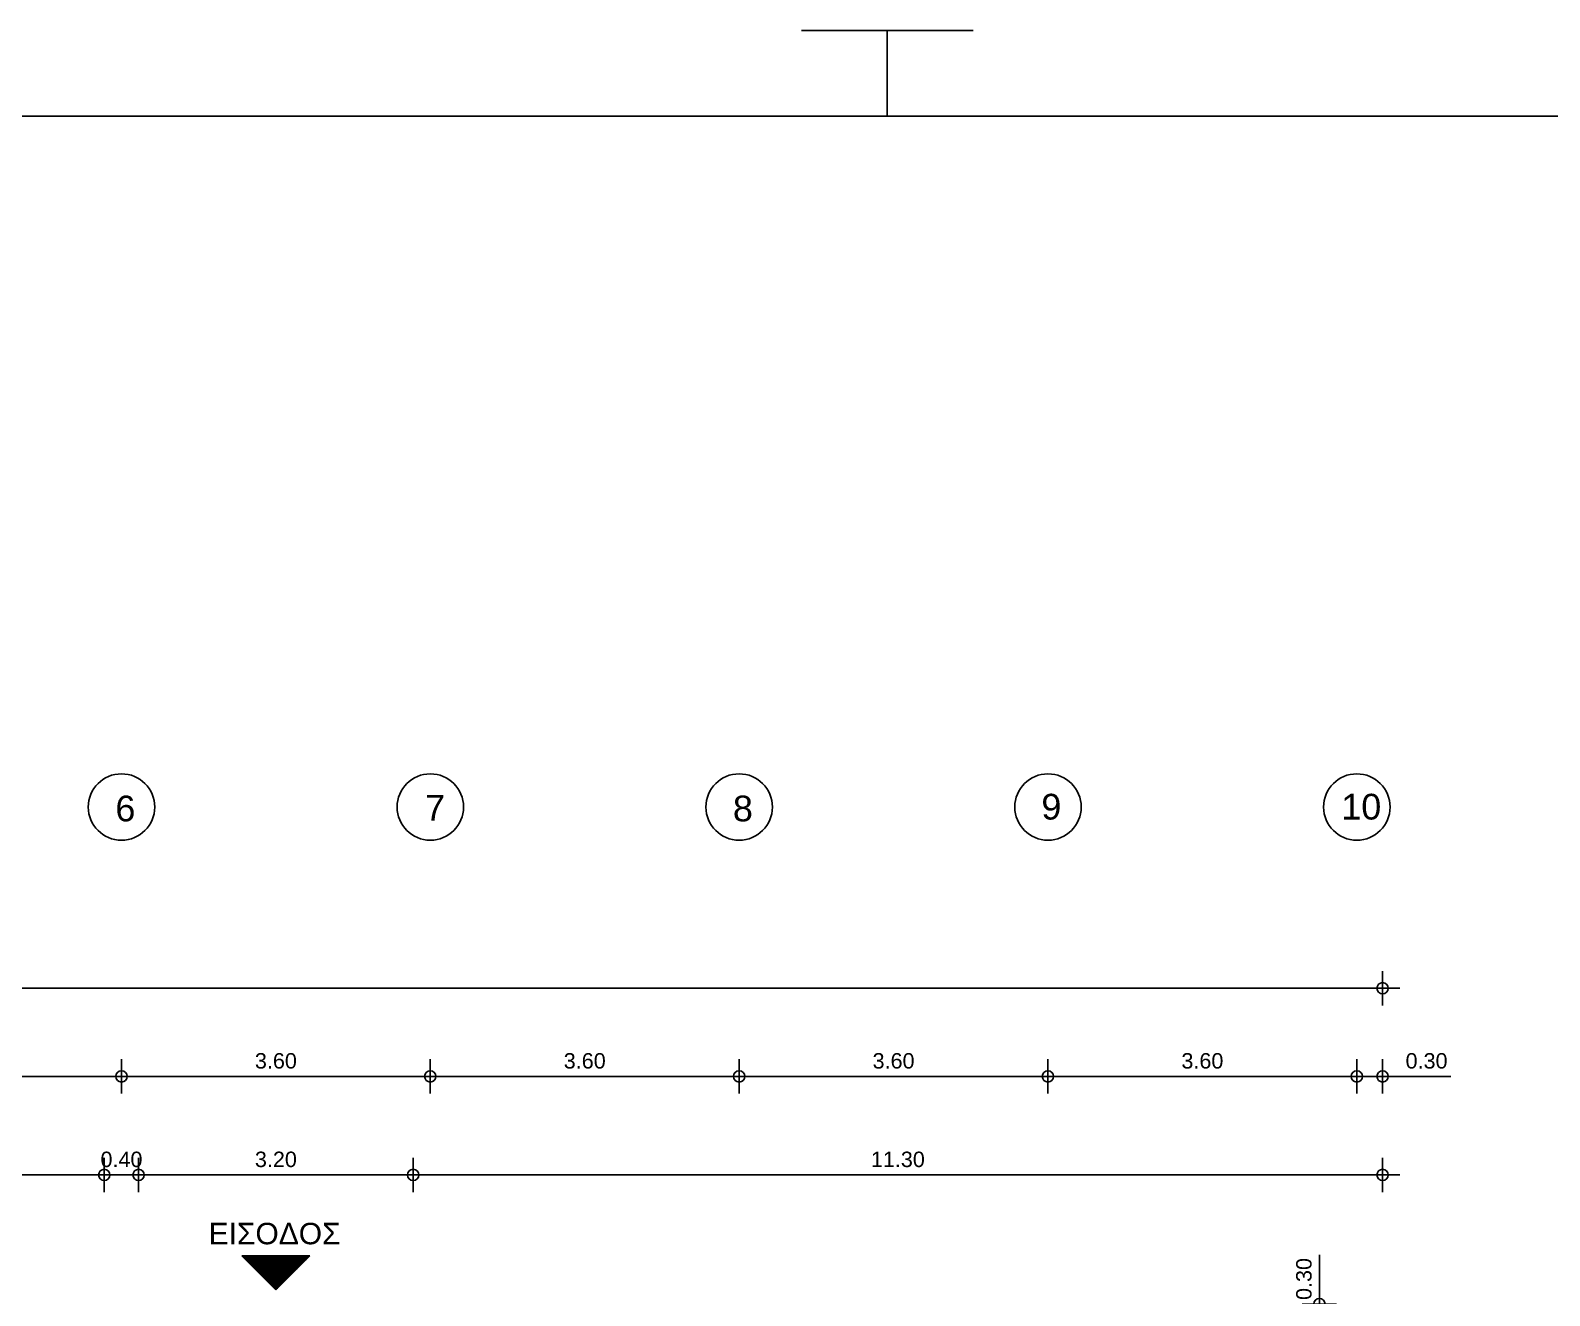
# Model space of a CAD drawing. Header units: metres. Extents: x -11 to 85, y -301 to 135.
# Drawn here: x 32.01 to 49.72, y -256.1 to -241.34 of the extents above; entities that cross this region are included whole.
import ezdxf

# ---------------------------------------------------------------- set-up
doc = ezdxf.new("R2010")
doc.units = ezdxf.units.M
doc.header["$LTSCALE"] = 0.036
doc.header["$PDMODE"] = 2
for name, color, linetype in [('arxitek ypogeio', 252, 'Continuous'), ('BORDER', 5, 'Continuous'), ('DIMBLK', 252, 'Continuous'), ('LAYER-ON', 4, 'Continuous'), ('MARKS', 2, 'Continuous'), ('Toixoi', 6, 'Continuous')]:
    doc.layers.add(name, color=color, linetype=linetype)
doc.styles.add('COMU-N', font='arial.ttf')
doc.styles.get("Standard").update_dxf_attribs({"font": 'arial.ttf'})
doc.dimstyles.new('CADWDOT', dxfattribs={"dimscale": 0.1, "dimtxt": 1.8, "dimasz": 0.08, "dimexe": 2, "dimexo": 0, "dimgap": 0.09, "dimtad": 0, "dimrnd": 0.001, "dimzin": 0, "dimdsep": 46, "dimtxsty": 'Standard', "dimblk1": 'ARTDIM', "dimblk2": 'ARTDIM', "dimsah": 1, "dimcen": 0.09, "dimdle": 0.05, "dimse1": 1, "dimse2": 1, "dimadec": 0, "dimazin": 0, "dimtfac": 1, "dimtmove": 0, "dimatfit": 3, "dimldrblk": 'ARTDIM', "dimfxl": 2, "dimtvp": 0.9999, "dimtolj": 1, "dimtzin": 0, "dimarcsym": 0})

# ---------------------------------------------------------------- blocks, each defined once
blk = doc.blocks.new('ARTDIM')
at = {"layer": 'DIMBLK'}
for p, q in [((0, -24.9975), (0, 24.9975)), ((-24.9975, 0), (24.9975, 0))]:
    blk.add_line(p, q, dxfattribs=at)
blk.add_circle((0, 0), 8.25, dxfattribs=at)
blk = doc.blocks.new('*D1477')
at = {"layer": 'arxitek ypogeio', "color": 0, "lineweight": -2}
blk.add_line((14.782, -252.514), (47.766, -252.514), dxfattribs=at)
at = {"layer": 'Defpoints', "color": 0, "transparency": 16777216}
for p in [(47.774, -252.514), (14.774, -255.733), (47.774, -255.733)]:
    blk.add_point(p, dxfattribs=at)
at = {"layer": 'arxitek ypogeio', "color": 0, "lineweight": -2, "xscale": 0.008, "yscale": 0.008, "zscale": 0.008, "rotation": 180}
blk.add_blockref('ARTDIM', (14.774, -252.514), dxfattribs=at)
at = {"layer": 'arxitek ypogeio', "color": 0, "lineweight": -2, "xscale": 0.008, "yscale": 0.008, "zscale": 0.008}
blk.add_blockref('ARTDIM', (47.774, -252.514), dxfattribs=at)
at = {"layer": 'arxitek ypogeio', "color": 0, "insert": (31.274, -252.334), "char_height": 0.18, "attachment_point": 5}
blk.add_mtext('\\A1;33.00', dxfattribs=at)
blk = doc.blocks.new('*D1482')
at = {"layer": 'arxitek ypogeio', "color": 0, "lineweight": -2}
blk.add_line((29.482, -253.541), (33.066, -253.541), dxfattribs=at)
at = {"layer": 'Defpoints', "color": 0, "transparency": 16777216}
for p in [(29.474, -250.325), (33.074, -250.325), (33.074, -253.541)]:
    blk.add_point(p, dxfattribs=at)
at = {"layer": 'arxitek ypogeio', "color": 0, "lineweight": -2, "xscale": 0.008, "yscale": 0.008, "zscale": 0.008, "rotation": 180}
blk.add_blockref('ARTDIM', (29.474, -253.541), dxfattribs=at)
at = {"layer": 'arxitek ypogeio', "color": 0, "lineweight": -2, "xscale": 0.008, "yscale": 0.008, "zscale": 0.008}
blk.add_blockref('ARTDIM', (33.074, -253.541), dxfattribs=at)
at = {"layer": 'arxitek ypogeio', "color": 0, "insert": (31.274, -253.361), "char_height": 0.18, "attachment_point": 5}
blk.add_mtext('\\A1;3.60', dxfattribs=at)
blk = doc.blocks.new('*D1483')
at = {"layer": 'arxitek ypogeio', "color": 0, "lineweight": -2}
blk.add_line((33.082, -253.541), (36.666, -253.541), dxfattribs=at)
at = {"layer": 'Defpoints', "color": 0, "transparency": 16777216}
for p in [(33.074, -250.325), (36.674, -250.325), (36.674, -253.541)]:
    blk.add_point(p, dxfattribs=at)
at = {"layer": 'arxitek ypogeio', "color": 0, "lineweight": -2, "xscale": 0.008, "yscale": 0.008, "zscale": 0.008, "rotation": 180}
blk.add_blockref('ARTDIM', (33.074, -253.541), dxfattribs=at)
at = {"layer": 'arxitek ypogeio', "color": 0, "lineweight": -2, "xscale": 0.008, "yscale": 0.008, "zscale": 0.008}
blk.add_blockref('ARTDIM', (36.674, -253.541), dxfattribs=at)
at = {"layer": 'arxitek ypogeio', "color": 0, "insert": (34.874, -253.361), "char_height": 0.18, "attachment_point": 5}
blk.add_mtext('\\A1;3.60', dxfattribs=at)
blk = doc.blocks.new('*D1484')
at = {"layer": 'arxitek ypogeio', "color": 0, "lineweight": -2}
blk.add_line((36.682, -253.541), (40.266, -253.541), dxfattribs=at)
at = {"layer": 'Defpoints', "color": 0, "transparency": 16777216}
for p in [(36.674, -250.325), (40.274, -250.325), (40.274, -253.541)]:
    blk.add_point(p, dxfattribs=at)
at = {"layer": 'arxitek ypogeio', "color": 0, "lineweight": -2, "xscale": 0.008, "yscale": 0.008, "zscale": 0.008, "rotation": 180}
blk.add_blockref('ARTDIM', (36.674, -253.541), dxfattribs=at)
at = {"layer": 'arxitek ypogeio', "color": 0, "lineweight": -2, "xscale": 0.008, "yscale": 0.008, "zscale": 0.008}
blk.add_blockref('ARTDIM', (40.274, -253.541), dxfattribs=at)
at = {"layer": 'arxitek ypogeio', "color": 0, "insert": (38.474, -253.361), "char_height": 0.18, "attachment_point": 5}
blk.add_mtext('\\A1;3.60', dxfattribs=at)
blk = doc.blocks.new('*D1485')
at = {"layer": 'arxitek ypogeio', "color": 0, "lineweight": -2}
blk.add_line((40.282, -253.541), (43.866, -253.541), dxfattribs=at)
at = {"layer": 'Defpoints', "color": 0, "transparency": 16777216}
for p in [(40.274, -250.325), (43.874, -250.325), (43.874, -253.541)]:
    blk.add_point(p, dxfattribs=at)
at = {"layer": 'arxitek ypogeio', "color": 0, "lineweight": -2, "xscale": 0.008, "yscale": 0.008, "zscale": 0.008, "rotation": 180}
blk.add_blockref('ARTDIM', (40.274, -253.541), dxfattribs=at)
at = {"layer": 'arxitek ypogeio', "color": 0, "lineweight": -2, "xscale": 0.008, "yscale": 0.008, "zscale": 0.008}
blk.add_blockref('ARTDIM', (43.874, -253.541), dxfattribs=at)
at = {"layer": 'arxitek ypogeio', "color": 0, "insert": (42.074, -253.361), "char_height": 0.18, "attachment_point": 5}
blk.add_mtext('\\A1;3.60', dxfattribs=at)
blk = doc.blocks.new('*D1486')
at = {"layer": 'arxitek ypogeio', "color": 0, "lineweight": -2}
blk.add_line((43.882, -253.541), (47.466, -253.541), dxfattribs=at)
at = {"layer": 'Defpoints', "color": 0, "transparency": 16777216}
for p in [(43.874, -250.325), (47.474, -250.325), (47.474, -253.541)]:
    blk.add_point(p, dxfattribs=at)
at = {"layer": 'arxitek ypogeio', "color": 0, "lineweight": -2, "xscale": 0.008, "yscale": 0.008, "zscale": 0.008, "rotation": 180}
blk.add_blockref('ARTDIM', (43.874, -253.541), dxfattribs=at)
at = {"layer": 'arxitek ypogeio', "color": 0, "lineweight": -2, "xscale": 0.008, "yscale": 0.008, "zscale": 0.008}
blk.add_blockref('ARTDIM', (47.474, -253.541), dxfattribs=at)
at = {"layer": 'arxitek ypogeio', "color": 0, "insert": (45.674, -253.361), "char_height": 0.18, "attachment_point": 5}
blk.add_mtext('\\A1;3.60', dxfattribs=at)
blk = doc.blocks.new('*D1487')
at = {"layer": 'arxitek ypogeio', "color": 0, "lineweight": -2}
for p, q in [((47.482, -253.541), (47.766, -253.541)), ((47.774, -253.541), (48.57, -253.541))]:
    blk.add_line(p, q, dxfattribs=at)
at = {"layer": 'Defpoints', "color": 0, "transparency": 16777216}
for p in [(47.474, -250.325), (47.774, -253.541), (47.774, -255.733)]:
    blk.add_point(p, dxfattribs=at)
at = {"layer": 'arxitek ypogeio', "color": 0, "lineweight": -2, "xscale": 0.008, "yscale": 0.008, "zscale": 0.008, "rotation": 180}
blk.add_blockref('ARTDIM', (47.474, -253.541), dxfattribs=at)
at = {"layer": 'arxitek ypogeio', "color": 0, "lineweight": -2, "xscale": 0.008, "yscale": 0.008, "zscale": 0.008}
blk.add_blockref('ARTDIM', (47.774, -253.541), dxfattribs=at)
at = {"layer": 'arxitek ypogeio', "color": 0, "insert": (48.287, -253.361), "char_height": 0.18, "attachment_point": 5}
blk.add_mtext('\\A1;0.30', dxfattribs=at)
blk = doc.blocks.new('*D1491')
at = {"layer": 'arxitek ypogeio', "color": 0, "lineweight": -2}
blk.add_line((29.682, -254.69), (32.866, -254.69), dxfattribs=at)
at = {"layer": 'Defpoints', "color": 0, "transparency": 16777216}
for p in [(32.874, -254.69), (29.674, -255.733), (32.874, -255.733)]:
    blk.add_point(p, dxfattribs=at)
at = {"layer": 'arxitek ypogeio', "color": 0, "lineweight": -2, "xscale": 0.008, "yscale": 0.008, "zscale": 0.008, "rotation": 180}
blk.add_blockref('ARTDIM', (29.674, -254.69), dxfattribs=at)
at = {"layer": 'arxitek ypogeio', "color": 0, "lineweight": -2, "xscale": 0.008, "yscale": 0.008, "zscale": 0.008}
blk.add_blockref('ARTDIM', (32.874, -254.69), dxfattribs=at)
at = {"layer": 'arxitek ypogeio', "color": 0, "insert": (31.274, -254.51), "char_height": 0.18, "attachment_point": 5}
blk.add_mtext('\\A1;3.20', dxfattribs=at)
blk = doc.blocks.new('*D1492')
at = {"layer": 'arxitek ypogeio', "color": 0, "lineweight": -2}
blk.add_line((32.882, -254.69), (33.266, -254.69), dxfattribs=at)
at = {"layer": 'Defpoints', "color": 0, "transparency": 16777216}
for p in [(33.274, -254.69), (32.874, -255.733), (33.274, -255.733)]:
    blk.add_point(p, dxfattribs=at)
at = {"layer": 'arxitek ypogeio', "color": 0, "lineweight": -2, "xscale": 0.008, "yscale": 0.008, "zscale": 0.008, "rotation": 180}
blk.add_blockref('ARTDIM', (32.874, -254.69), dxfattribs=at)
at = {"layer": 'arxitek ypogeio', "color": 0, "lineweight": -2, "xscale": 0.008, "yscale": 0.008, "zscale": 0.008}
blk.add_blockref('ARTDIM', (33.274, -254.69), dxfattribs=at)
at = {"layer": 'arxitek ypogeio', "color": 0, "insert": (33.074, -254.51), "char_height": 0.18, "attachment_point": 5}
blk.add_mtext('\\A1;0.40', dxfattribs=at)
blk = doc.blocks.new('*D1493')
at = {"layer": 'arxitek ypogeio', "color": 0, "lineweight": -2}
blk.add_line((33.282, -254.69), (36.466, -254.69), dxfattribs=at)
at = {"layer": 'Defpoints', "color": 0, "transparency": 16777216}
for p in [(33.274, -254.69), (36.474, -254.69), (36.474, -254.69)]:
    blk.add_point(p, dxfattribs=at)
at = {"layer": 'arxitek ypogeio', "color": 0, "lineweight": -2, "xscale": 0.008, "yscale": 0.008, "zscale": 0.008, "rotation": 180}
blk.add_blockref('ARTDIM', (33.274, -254.69), dxfattribs=at)
at = {"layer": 'arxitek ypogeio', "color": 0, "lineweight": -2, "xscale": 0.008, "yscale": 0.008, "zscale": 0.008}
blk.add_blockref('ARTDIM', (36.474, -254.69), dxfattribs=at)
at = {"layer": 'arxitek ypogeio', "color": 0, "insert": (34.874, -254.51), "char_height": 0.18, "attachment_point": 5}
blk.add_mtext('\\A1;3.20', dxfattribs=at)
blk = doc.blocks.new('*D1494')
at = {"layer": 'arxitek ypogeio', "color": 0, "lineweight": -2}
blk.add_line((36.482, -254.69), (47.766, -254.69), dxfattribs=at)
at = {"layer": 'Defpoints', "color": 0, "transparency": 16777216}
for p in [(36.474, -254.69), (47.774, -254.69), (47.774, -255.733)]:
    blk.add_point(p, dxfattribs=at)
at = {"layer": 'arxitek ypogeio', "color": 0, "lineweight": -2, "xscale": 0.008, "yscale": 0.008, "zscale": 0.008, "rotation": 180}
blk.add_blockref('ARTDIM', (36.474, -254.69), dxfattribs=at)
at = {"layer": 'arxitek ypogeio', "color": 0, "lineweight": -2, "xscale": 0.008, "yscale": 0.008, "zscale": 0.008}
blk.add_blockref('ARTDIM', (47.774, -254.69), dxfattribs=at)
at = {"layer": 'arxitek ypogeio', "color": 0, "insert": (42.124, -254.51), "char_height": 0.18, "attachment_point": 5}
blk.add_mtext('\\A1;11.30', dxfattribs=at)
blk = doc.blocks.new('*D1621')
at = {"layer": 'arxitek ypogeio', "color": 0, "lineweight": -2}
for p, q in [((47.038, -256.196), (47.038, -255.621)), ((47.038, -256.488), (47.038, -256.204))]:
    blk.add_line(p, q, dxfattribs=at)
at = {"layer": 'Defpoints', "color": 0, "transparency": 16777216}
for p in [(47.038, -256.196), (47.474, -256.196), (47.474, -256.496)]:
    blk.add_point(p, dxfattribs=at)
at = {"layer": 'arxitek ypogeio', "color": 0, "lineweight": -2, "xscale": 0.008, "yscale": 0.008, "zscale": 0.008}
for p, rotation in [((47.038, -256.196), 90), ((47.038, -256.496), 270)]:
    blk.add_blockref('ARTDIM', p, dxfattribs=dict(at, rotation=rotation))
at = {"layer": 'arxitek ypogeio', "color": 0, "insert": (46.858, -255.904), "char_height": 0.18, "attachment_point": 5, "rotation": 90}
blk.add_mtext('\\A1;0.30', dxfattribs=at)
blk = doc.blocks.new('A$C65A84AEB')
at = {"layer": 'Toixoi'}
for p, q in [((0.793, 0), (0, 0)), ((0, 0), (0.396, -0.396)), ((0.396, -0.396), (0.793, 0)), ((0.778, -0.015), (0.015, -0.015)), ((0.763, -0.03), (0.03, -0.03)), ((0.748, -0.045), (0.045, -0.045)), ((0.733, -0.06), (0.06, -0.06)), ((0.718, -0.075), (0.075, -0.075)), ((0.703, -0.09), (0.09, -0.09)), ((0.688, -0.105), (0.105, -0.105)), ((0.673, -0.12), (0.12, -0.12)), ((0.658, -0.135), (0.135, -0.135)), ((0.643, -0.15), (0.15, -0.15)), ((0.628, -0.165), (0.165, -0.165)), ((0.613, -0.18), (0.18, -0.18)), ((0.598, -0.195), (0.195, -0.195)), ((0.583, -0.21), (0.21, -0.21)), ((0.568, -0.225), (0.225, -0.225)), ((0.553, -0.24), (0.24, -0.24)), ((0.538, -0.255), (0.255, -0.255)), ((0.523, -0.27), (0.27, -0.27)), ((0.508, -0.285), (0.285, -0.285)), ((0.493, -0.3), (0.3, -0.3)), ((0.478, -0.315), (0.315, -0.315)), ((0.463, -0.33), (0.33, -0.33)), ((0.448, -0.345), (0.345, -0.345)), ((0.433, -0.36), (0.36, -0.36)), ((0.418, -0.375), (0.375, -0.375))]:
    blk.add_line(p, q, dxfattribs=at)
blk = doc.blocks.new('art103')
at = {"layer": 'BORDER'}
blk.add_line((20.75, 14.6), (0.25, 14.6), dxfattribs=at)
at = {"layer": 'MARKS'}
for p, q in [((10.25, 14.85), (10.75, 14.85)), ((10.5, 14.85), (10.5, 14.6))]:
    blk.add_line(p, q, dxfattribs=at)

msp = doc.modelspace()

# ---------------------------------------------------------------- linework, layer by layer
at = {"layer": 'arxitek ypogeio'}
for centre in [(33.074, -250.4), (36.674, -250.4), (40.274, -250.4), (43.874, -250.4), (47.474, -250.4)]:
    msp.add_circle(centre, 0.387, dxfattribs=at)

# ---------------------------------------------------------------- block references
msp.add_blockref('A$C65A84AEB', (34.477, -255.634), dxfattribs=at)
at = {"layer": 'LAYER-ON', "xscale": 4, "yscale": 4, "zscale": 4}
msp.add_blockref('art103', (0, -300.743), dxfattribs=at)

# ---------------------------------------------------------------- texts
at = {"layer": 'arxitek ypogeio', "style": 'COMU-N'}
for s, height, p in [('6', 0.3, (33.003, -250.567)), ('7', 0.3, (36.612, -250.56)), ('8', 0.3, (40.201, -250.567)), ('9', 0.3, (43.797, -250.546)), ('10', 0.3, (47.293, -250.546)), ('ΕΙΣΟΔΟΣ', 0.25, (34.09, -255.499))]:
    msp.add_text(s, height=height, dxfattribs=at).set_placement(p)

# ---------------------------------------------------------------- dimensions: what is measured, and where the dimension line sits
at = {"layer": 'arxitek ypogeio'}
for base, p1, p2, picture, middle in [((33.074, -253.541), (29.474, -250.325), (33.074, -250.325), '*D1482', (31.274, -253.361)), ((36.674, -253.541), (33.074, -250.325), (36.674, -250.325), '*D1483', (34.874, -253.361)), ((40.274, -253.541), (36.674, -250.325), (40.274, -250.325), '*D1484', (38.474, -253.361)), ((43.874, -253.541), (40.274, -250.325), (43.874, -250.325), '*D1485', (42.074, -253.361)), ((47.474, -253.541), (43.874, -250.325), (47.474, -250.325), '*D1486', (45.674, -253.361)), ((47.774, -252.514), (14.774, -255.733), (47.774, -255.733), '*D1477', (31.274, -252.334)), ((32.874, -254.69), (29.674, -255.733), (32.874, -255.733), '*D1491', (31.274, -254.51)), ((36.474, -254.69), (33.274, -254.69), (36.474, -254.69), '*D1493', (34.874, -254.51)), ((47.774, -254.69), (36.474, -254.69), (47.774, -255.733), '*D1494', (42.124, -254.51))]:
    dim = msp.add_linear_dim(base=base, p1=p1, p2=p2, dimstyle='CADWDOT', dxfattribs=at)
    dim.commit()
    dim.dimension.update_dxf_attribs({"geometry": picture, "text_midpoint": middle})
for base, p1, p2, picture, middle in [((47.774, -253.541), (47.474, -250.325), (47.774, -255.733), '*D1487', (48.287, -253.541)), ((33.274, -254.69), (32.874, -255.733), (33.274, -255.733), '*D1492', (33.074, -254.69))]:
    dim = msp.add_linear_dim(base=base, p1=p1, p2=p2, dimstyle='CADWDOT', dxfattribs=at)
    dim.commit()
    dim.dimension.update_dxf_attribs({"geometry": picture, "text_midpoint": middle, "dimtype": 160})
dim = msp.add_linear_dim(base=(47.038, -256.196), p1=(47.474, -256.496), p2=(47.474, -256.196), angle=90, dimstyle='CADWDOT', dxfattribs=at)
dim.commit()
dim.dimension.update_dxf_attribs({"geometry": '*D1621', "text_midpoint": (46.858, -255.904)})

doc.saveas('drawing.dxf')
